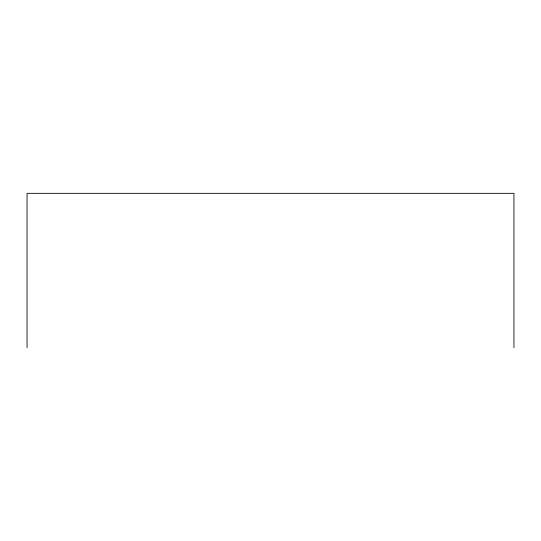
<?xml version="1.0" encoding="UTF-8"?>
<svg xmlns="http://www.w3.org/2000/svg" width="541" height="541" viewBox="0 0 541 541"><rect width="100%" height="100%" fill="white"/><g stroke="black" fill="none" stroke-linecap="round" stroke-linejoin="round"><path stroke-width="0.81" d="M513.95 347.667L513.95 193.333L27.05 193.333L27.05 347.667"/></g></svg>
